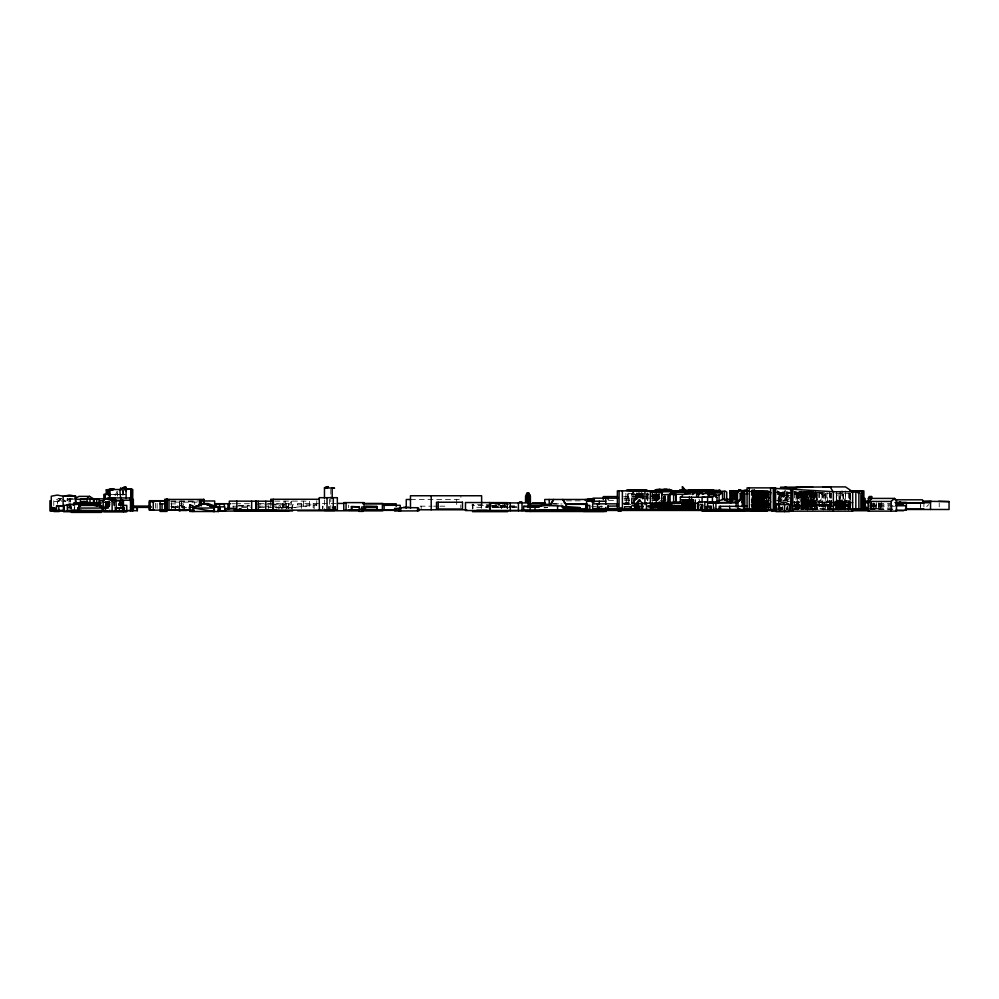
<?xml version="1.0" encoding="UTF-8"?>
<svg xmlns="http://www.w3.org/2000/svg" width="999" height="999" viewBox="0 0 999 999"><rect width="100%" height="100%" fill="white"/><g stroke="black" fill="none" stroke-linecap="round" stroke-linejoin="round"><path stroke-width="0.75" stroke-dasharray="5 3.75" d="M122.627 490.184L122.353 496.116M117.507 496.128L117.72 491.483M675.923 505.944L675.923 508.778L676.036 505.369M760.139 507.667L760.152 504.982L761.076 507.667M850.261 493.156L850.012 509.752L839.909 491.396L839.909 509.752L836.313 491.408L836.313 509.752L836.35 492.857M762.274 508.828L762.274 492.12L751.086 492.032M764.185 508.728L764.535 493.781L768.056 491.158M758.491 510.352L758.453 494.03L759.839 492.445L765.933 492.782L768.631 495.005L768.194 508.666L768.631 492.245L768.631 508.666M766.046 491.883L766.046 508.666L766.046 491.883L768.731 491.87M692.007 499.425L691.683 508.716L691.683 499.425M755.868 508.204L755.818 505.457L765.147 505.457L765.147 508.179M636.813 499.55L637.012 493.731L637.075 498.089M695.292 499.937L694.979 508.903L694.979 499.937M756.98 492.032L756.98 508.666L756.98 492.032L754.108 491.595M793.681 509.228L802.272 509.228L802.359 492.732L803.508 492.07L802.359 497.015L803.571 509.015L803.571 492.02L804.42 509.015L805.057 491.945L805.931 494.855L805.057 509.015L805.057 491.945M759.265 492.669L757.13 508.803L757.816 491.745M839.909 509.752L839.947 492.832M637.637 498.464L637.137 492.395M691.121 499.463L691.196 508.628L691.433 504.72L690.421 508.628M759.078 494.03L761.026 493.731L763.086 491.683L768.094 491.933L761.438 491.683L759.078 494.03L759.889 494.493L759.078 508.803L759.078 491.471L757.13 491.296L757.13 508.803M760.214 493.943L761.026 494.493L760.214 508.803L760.177 492.12M807.229 511.151L807.229 492.445L807.841 491.658L809.015 492.445L807.891 509.715L807.904 491.72M755.556 508.728L755.481 490.584L762.949 490.584L763.061 510.277L762.712 494.43M667.17 508.241L654.345 504.807L668.593 504.757L670.504 508.628L670.704 505.656M675.599 505.644L675.386 508.628L673.913 505.357M751.211 490.159L754.844 490.159L754.844 510.489M755.481 490.584L755.281 493.431L762.712 493.431L762.949 490.584M764.422 510.364L764.535 492.12L752.322 493.581L752.871 510.227L752.871 493.481L751.211 492.957M642.494 499.113L643.044 493.007L643.044 499.113M683.603 499.75L682.804 508.703L682.816 499.45M66.983 500.811L67.208 498.426M870.866 509.752L871.628 501.436M690.833 508.628L691.196 504.782L692.482 504.782L694.58 508.628L695.454 506.518M774.749 492.107L778.795 492.107L778.533 501.798M687.774 499.85L685.714 508.716L686.75 499.612M692.682 509.89L693.406 504.145M754.844 491.833L754.545 494.268L751.748 494.23L751.748 507.542M769.118 493.406L755.344 493.331L755.581 491.033M665.109 495.179L665.109 508.266L665.684 503.908M688.898 504.72L689.41 508.628L691.121 496.503M646.778 499.512L647.714 493.768M74.838 506.855L74.213 510.377L74.213 506.855M635.839 499.263L635.864 493.618L636.001 499.488M659.627 503.971L658.865 508.266L659.802 504.02M689.41 508.628L690.172 504.358L692.482 504.782L690.172 508.628L690.858 504.932L690.172 504.358M682.941 508.753L683.766 504.42M656.468 504.495L676.648 508.528L677.172 505.719M752.597 493.356L753.109 490.771L769.967 491.196M810.152 508.991L810.152 494.542L807.791 494.542L806.68 493.356L804.22 494.542L804.769 491.733L807.254 493.856L802.709 493.494L805.256 508.991L805.256 493.431L803.421 491.87L802.709 493.494M684.989 508.379L686.75 499.775M634.178 503.434L636.338 493.081M756.63 494.168L757.192 491.67L757.592 508.666L756.98 492.894L761.762 492.02L766.046 492.857M805.082 491.67L807.254 494.542L804.22 508.991L804.22 491.858L802.709 492.182L804.22 494.542M683.978 508.678L685.926 499.525M837.137 505.831L836.475 508.941L836.488 505.569C843.955 504.92 835.127 506.181 837.137 505.831L838.998 508.941L836.488 505.569L834.015 505.931M677.035 508.766L677.672 505.881M672.652 508.778L673.301 505.944M660.851 504.308L659.877 508.429L659.877 503.858M688.636 506.193L687.999 508.816L688.124 504.994L681.817 505.257L685.439 507.842M756.53 494.393L757.592 492.02L759.115 492.032L758.853 493.344L756.98 492.894M769.342 497.552L766.658 508.591L766.658 492.744M806.867 509.015L802.359 497.015L803.571 492.02L802.359 495.641L802.884 493.693L798.413 494.23L798.376 509.015M665.109 508.266L666.133 504.033M810.726 508.928L814.697 492.707L810.726 492.594L809.09 491.52L806.867 492.744L802.359 492.732M811.3 508.928L815.271 492.707L810.726 491.595L810.576 509.54M635.664 494.755L645.154 493.681M672.09 505.669L671.353 508.516L671.353 505.419M687.2 501.685L685.401 508.716L685.401 499.45M635.664 499.263L635.864 493.618M808.054 508.928L812.187 492.944L808.778 491.708M763.76 494.006L764.372 491.833L766.021 491.308L766.47 493.818L751.385 493.843M801.348 493.469L797.027 509.015L797.027 492.557L801.348 491.096L801.323 509.89M845.554 490.921L845.629 510.052L838.448 504.87L838.448 510.052L838.448 503.221L845.579 503.933L844.155 504.37L845.629 504.87L844.155 510.052L844.155 504.383L839.859 502.272L834.977 503.334L838.673 503.459L838.673 510.052L838.673 503.571L836.063 503.146L836.063 510.052M778.283 491.271L780.706 493.494L780.706 501.436M683.029 508.753L684.165 504.882M802.359 495.941L803.508 492.07M686.251 508.716L688.96 499.825M669.78 508.266L670.654 505.419M702.197 507.992L703.071 505.169M692.682 508.753L694.043 504.408L694.58 508.628L693.356 504.72L694.58 504.37L694.58 508.628M812.449 493.494L812.886 492.12M666.62 507.942L667.994 503.808M851.086 501.073L834.49 501.123L844.043 502.722L841.732 509.49L841.682 501.123M756.28 508.891L761.313 494.692L760.639 492.107L759.128 492.195L758.653 494.493L751.623 494.517M797.627 509.015L801.96 497.015L800.374 491.57L797.377 497.015L797.352 509.89M829.632 509.752L831.692 504.108M631.78 503.621L631.78 494.33L632.941 491.221M690.883 508.379L692.444 504.27M763.623 508.941L763.561 490.734L751.885 490.759L759.977 491.246L751.423 491.483M831.418 500.162L827.397 509.752L827.309 492.919M762.274 492.12L751.298 492.557M801.91 497.015L803.733 492.732M115.097 495.704L116.883 491.545M665.846 504.045L664.035 508.266L664.035 505.194M666.907 503.946L664.223 509.89L664.248 496.528M671.678 505.906L669.867 509.89L669.78 503.908M764.135 492.382L769.455 492.495L764.135 492.382L762.1 494.418L762.562 495.566L761.738 494.18L759.515 494.218L759.577 508.828L759.977 490.734L759.914 511.063M637.762 493.094L637.812 498.464L638.174 494.905L649.113 494.755M835.626 508.778L837.574 504.92L845.629 504.87M755.344 508.591L763.199 493.369M840.196 502.959L836.6 509.752L836.6 493.194M798.376 497.015L800.861 492.544M118.694 504.52L120.192 501.848M798.064 497.015L801.41 491.171M118.806 504.083L120.23 501.698M763.211 509.54L763.561 490.734M751.735 490.984L751.897 490.846M285.364 510.152L291.533 501.123L291.533 508.653M116.758 494.68L117.233 493.806L117.894 494.642L116.995 494.68L117.894 494.318L114.111 494.418M797.589 505.419L798.001 504.845L798.651 505.594L793.618 505.594M789.872 498.189L788.785 496.853L787.287 496.765L786.213 498.189L786.213 501.273M812.886 509.727L825.386 493.843M760.888 492.445L759.115 494.455L758.853 508.666L758.453 506.118M181.693 507.392L187.188 507.792L182.055 507.792M793.618 509.89L797.14 506.106L800.873 505.856L800.873 509.89M665.409 507.604L668.219 506.73L669.055 507.604L665.409 508.204L669.055 508.204M667.394 507.604L668.219 506.73M926.747 506.593L928.645 504.657M829.932 509.752L831.83 507.817M762.262 495.429L762.299 508.953M765.359 492.382L762 495.429M753.77 508.891L753.77 494.892L758.653 494.692L754.52 494.505L753.77 494.892L758.653 508.891L758.653 492.357L756.718 491.983L753.77 494.892L750.911 494.905M806.93 500.424L805.968 501.373L812.699 501.373L813.661 500.437L807.966 500.187L806.93 500.424L813.661 500.437M756.655 510.352L756.63 492.957L757.592 492.107M766.008 491.595L762.299 495.079L767.457 491.595L766.008 491.595L768.668 492.07L762.2 491.858L766.295 491.371L771.665 492.332M666.745 504.87L668.681 508.628L671.977 505.806M752.597 509.502L752.597 491.795L767.594 491.808L768.593 490.959L753.046 490.884M661.638 508.204L663.811 506.356M752.597 491.795L754.982 491.196L755.531 493.656L752.447 493.693M806.056 509.59L806.056 492.445L823.201 491.795M751.86 494.168L754.72 491.983L756.718 491.983M835.526 508.841L850.224 497.877M806.056 492.445L807.117 491.683L807.791 492.445L807.791 509.59M666.458 507.842L670.104 505.257L662.812 505.257L670.104 505.257M675.961 507.854L678.383 506.131M835.676 508.641L844.043 502.722M686.713 508.628L692.357 504.72L686.713 504.27M650.049 508.204L654.919 504.87M658.903 504.82L650.923 505.307L650.923 507.767M104.783 509.365L110.602 505.457M57.467 504.17L57.467 501.386L61.651 498.576L57.293 501.386L57.293 504.17M57.467 501.386L61.651 498.576M648.301 506.543L651.648 506.218L648.813 506.218M786.213 500.886L784.989 498.189L787.287 496.765M652.834 500.487L658.841 500.487M61.114 498.563L58.679 498.526L53.771 501.386L65.847 501.386L62.7 499.263M684.24 499.862L684.24 509.04L684.24 499.862L682.916 500.487M766.47 504.895L765.746 505.319L766.47 508.978L766.57 492.857L767.794 492.857L767.794 508.666M788.561 495.516L781.905 494.792L780.706 495.479L779.545 494.093L776.997 494.13M116.995 494.68L117.894 494.68L116.084 494.405L117.894 494.68M752.147 494.268L755.818 492.357L754.72 491.983M175.637 509.29L175.637 506.93L179.246 505.094L181.618 505.094L184.728 506.63L184.728 509.29M181.618 505.094L178.009 506.93L175.637 506.93M842.482 505.182L843.331 504.77M876.56 504.77L875.711 505.182L875.711 508.966M655.769 507.992L663.998 504.195M791.957 506.106L824.175 505.631L794.68 505.631M670.129 505.981L663.211 509.04L663.199 496.928M685.401 508.379L687.824 507.355L680.556 506.256L687.824 507.355M117.42 494.592L118.044 494.68M665.284 508.141L670.916 505.844M816.645 508.928L816.645 492.969L818.181 492.345L822.502 493.069L818.705 492.345L822.502 494.055L814.285 494.055L814.285 508.928M814.285 494.055L816.982 492.969L816.982 508.928M276.885 507.554L276.011 507.892L295.966 507.554L275.349 507.592M682.379 508.329L692.02 504.67M797.027 492.557L801.96 491.096L801.947 509.652M753.621 507.117L769.717 502.759M673.189 506.118L673.426 508.628L687.961 504.72L682.142 504.545M768.943 494.393L766.433 491.933M669.143 509.89L669.143 504.745L669.867 504.57M666.445 504.87L670.903 504.857M670.804 504.408L667.419 504.857M827.459 510.052L827.459 502.497L831.505 501.66M829.232 510.052L828.945 502.447L832.479 502.172M105.357 507.28L107.78 507.13L105.132 506.468M103.759 508.054L107.78 507.954L105.132 507.292M69.256 507.192L71.678 507.005M765.147 505.457L755.956 505.531M767.794 492.857L763.423 492.02L756.63 492.957M752.322 493.581L764.535 492.12L762.712 491.795M765.671 504.645L769.53 504.657L758.491 504.982L763.124 504.782M664.622 506.331L657.604 506.93L664.622 506.331L664.622 508.528M104.808 507.48L107.48 507.192M104.808 508.304L107.48 508.016M836.475 505.931L838.998 505.569L839.21 508.941L839.21 505.107M759.652 491.433L763.224 491.283M71.541 507.005L68.257 507.23M840.122 508.978L834.977 503.571L838.673 503.084L834.977 503.334M766.608 492.944L767.482 492.832M842.831 508.941L850.449 508.054M287.625 508.179L316.758 504.845L268.219 504.845L268.219 508.803M656.031 505.007L654.919 505.119L654.919 507.729M104.458 507.08L105.382 506.993M105.382 506.918L109.49 506.53L105.157 506.53L105.157 509.453M751.698 491.67L753.408 493.256L751.598 493.244M834.977 503.571L837.574 503.334L837.574 510.052L839.959 505.407L834.977 503.571L851.123 503.646M793.618 506.106L806.543 505.969M827.459 502.497L829.282 502.372M544.605 507.642L547.502 507.467M544.467 507.642L547.464 507.467M175.237 509.378L175.237 507.492L178.109 507.367L178.109 509.378M838.598 504.845L850.761 504.77M843.468 504.695L840.721 504.845L840.721 508.716M114.111 494.455L116.995 494.318M274.937 507.392L287.6 507.417M281.194 507.592L287.6 507.255M780.107 501.123L780.107 493.494L778.221 492.095L779.819 493.494L779.832 501.123M543.931 507.829L546.59 507.704M838.998 504.745L831.805 504.882M762.462 494.967L762.1 508.828L761.45 492.12M68.968 502.185L68.968 499.138L75.762 499.088M122.065 494.58L124.738 494.517M794.23 494.343L798.413 494.23M803.371 509.015L803.371 494.468L805.906 494.855M492.482 506.193L508.154 506.043M509.577 506.031L516.708 505.956M492.482 507.017L511.001 506.83M513.848 506.805L516.708 506.78M813.723 492.295L808.853 491.745L805.918 494.243L808.765 494.405L811.725 491.745L813.723 492.295L813.823 509.989M810.726 492.594L825.274 492.657L825.274 508.928M115.272 494.418L120.817 494.68M491.67 506.156L502.46 506.093M491.67 506.968L502.46 506.918M778.408 493.956L781.393 493.943L781.393 501.348M774.949 492.507L778.795 492.107M752.172 494.03L758.753 494.018L763.76 508.891L763.76 492.357L756.28 492.357L756.418 510.227M751.548 494.692L757.479 494.68M752.272 494.68L754.27 494.68M756.28 494.667L761.313 494.655L749.387 494.393M623.638 503.159L637.499 503.146M748.85 491.358L766.295 491.371M751.186 491.595L755.681 491.52L755.818 509.54M749.687 491.67L764.897 491.833L764.897 507.492M793.643 491.858L796.478 491.858M763.423 492.02L761.45 492.032L761.313 508.891M791.907 492.22L783.516 492.22L783.328 501.436M793.893 492.22L799.949 492.22L799.949 509.003M812.187 492.357L814.46 492.357M777.472 492.482L789.048 492.482M774.949 492.669L781.056 492.669L781.393 493.943M758.953 492.744L771.353 492.744M777.871 492.594L791.87 492.869M816.171 508.991L816.171 493.868L812.574 493.868L812.162 492.719L809.39 492.432M817.294 508.928L817.294 492.832L811.3 491.583L811.35 511.151M755.344 492.982L763.336 492.982L763.336 508.591M811.538 492.944L812.187 492.944L808.054 492.357M827.397 493.306L831.543 493.306M835.763 493.306L850.474 493.306M643.294 493.419L636.163 493.419L636.163 499.2M779.02 493.494L780.706 493.494M791.046 493.469L783.478 493.469L785.152 490.272L786.812 493.469L786.812 501.236M794.168 493.469L815.659 493.494M632.005 503.883L632.005 493.631L628.97 493.631L628.97 503.883M752.384 493.918L771.703 493.918M777.259 493.906L786.363 493.906L786.363 501.298M757.205 494.143L758.628 494.143M110.464 494.418L117.894 494.405L115.522 494.705M759.889 494.493L758.453 494.03M760.214 494.493L761.026 494.493M768.943 494.493L768.943 508.803L768.531 491.82L768.506 509.228M802.709 494.542L807.254 494.542M120.042 494.605L123.976 494.605M659.178 494.705L652.384 494.705L656.093 500.936M751.997 494.83L754.932 494.83M778.845 492.869L779.67 495.329L791.645 495.329M651.798 495.641L659.253 495.641M623.726 496.59L653.358 496.59L653.358 501.023M797.627 497.015L801.96 497.015M802.359 497.015L806.867 497.015L804.382 491.183M623.95 498.164L645.591 498.164M646.553 498.164L660.601 498.164M662.462 498.164L665.734 498.164M784.989 498.189L789.31 498.189M72.952 498.851L68.332 498.851L68.332 501.885M68.968 499.138L74.151 499.138M624.25 499.113L636.875 499.113M410.477 499.5L460.901 499.5L460.901 495.754M784.04 499.438L790.221 499.438M681.393 499.662L691.957 499.662M751.111 499.7L767.244 499.7L767.244 508.229M651.798 499.862L659.253 499.862M663.211 499.862L666.171 499.862M608.516 500.349L615.621 500.349M624.6 500.349L635.564 500.349M660.351 500.487L664.859 500.487M751.635 500.561L768.743 500.561M751.26 500.649L769.954 500.649M774.849 500.649L787.087 500.649M170.767 500.986L198.052 500.986M566.421 500.836L583.566 500.836M831.805 500.911L806.93 500.911L813.661 509.49M835.851 500.911L851.086 500.961M274.812 501.111L309.64 501.123L309.64 510.152M752.422 501.186L769.43 501.186M752.072 501.273L769.505 501.273M787.499 501.273L792.095 501.273M170.841 501.798L196.99 501.798M752.522 501.91L771.54 501.91M790.459 501.91L843.331 501.91M101.136 502.322L110.414 502.322M197.078 502.135L171.403 502.135L171.403 508.803M794.33 502.272L802.796 502.272M839.859 502.272L845.579 503.933M113.511 502.322L114.673 502.559L114.673 505.457M834.227 502.472L814.959 502.472L814.959 508.853M835.664 502.472L850.936 502.41M104.258 502.559L115.01 502.684M793.681 502.547L851.048 502.547M841.732 502.722L853.308 502.722M829.932 502.959L849.138 502.959L849.138 509.752L848.338 502.959M623.651 503.271L631.356 503.271M336.176 503.434L297.64 503.434L297.64 507.842M624.712 503.346L630.918 503.346M752.921 503.334L766.445 503.334L752.384 503.983M232.068 503.721L234.965 503.721M235.677 503.721L249.85 503.721M259.003 503.721L292.42 503.696L292.42 508.016M553.034 503.558L554.969 503.558M869.992 503.608L891.483 503.596M170.767 503.896L183.379 503.896L183.379 508.566M553.758 503.871L562.35 503.871M255.931 504.133L283.429 504.133L283.429 510.089M552.022 503.983L562.1 503.983M623.726 503.983L631.343 503.983M765.209 504.083L769.53 504.083M623.763 504.295L630.219 504.295M628.171 504.483L631.068 504.483M751.485 504.42L762.2 504.495M844.155 504.383L851.46 504.383M508.766 504.695L472.065 504.695L472.065 505.519L488.673 505.519M669.143 504.745L671.553 504.745L651.223 504.795M682.23 504.757L695.741 504.87L681.093 504.845M831.705 504.62L814.672 504.994L833.94 504.994M833.528 504.782L839.972 504.782M870.341 504.77L891.545 504.682M697.152 504.845L703.271 504.845M750.636 504.895L769.105 504.845M794.23 504.845L798.001 504.845M829.669 504.82L813.823 504.82L815.559 505.569L831.33 505.132L830.606 504.82L830.606 509.989M651.748 505.007L670.978 505.044M681.743 505.044L692.494 505.044M769.717 505.194L765.746 505.182L769.118 505.956M834.315 505.019L851.123 505.107M869.679 505.182L880.406 505.107L880.406 508.941L869.767 508.216M118.144 505.394L123.451 505.394M681.817 505.257L689.06 505.257L688.124 504.994M751.348 505.319L769.754 505.219M793.681 505.207L802.272 505.207M238.574 505.506L249.163 505.506M491.483 505.519L508.766 505.519M839.647 508.941L838.373 505.681L836.912 508.941L836.912 505.681L849.35 505.407M769.842 505.631L751.648 506.143L768.731 506.143M870.229 505.769L894.267 505.769M238.112 505.993L250.225 505.993M648.214 505.981L651.323 505.981L651.323 509.652M793.793 505.956L796.278 505.956L796.278 509.89M828.895 505.981L834.315 505.981M844.555 508.941L844.555 505.919L836.912 505.681M232.755 506.206L247.889 506.206L247.889 510.664M259.915 506.206L263.399 506.206M264.46 506.206L277.01 506.206M301.586 506.193L310.127 506.193M420.079 506.181L432.08 506.181M433.641 506.181L438.311 506.181M439.872 506.181L446.091 506.181M492.682 506.168L496.765 506.168M687.999 506.193L690.384 506.193M170.804 506.318L179.308 506.318L179.308 508.866M591.695 506.343L596.353 506.343M597.677 506.343L604.12 506.343M649.15 506.343L650.237 506.343M793.556 506.306L843.206 506.306M870.554 506.243L888.561 506.243M890.059 506.243L894.567 506.243M184.728 506.63L182.355 506.63L179.246 505.094M667.619 506.58L683.691 506.58M842.794 506.456L850.611 506.456M869.767 506.468L880.481 506.468M660.002 506.768L661.4 506.768L654.457 507.355L655.868 507.355M282.792 506.905L292.595 506.905M492.682 506.993L496.765 506.993M667.807 506.88L665.609 506.88L665.609 509.49M104.845 507.155L106.169 507.155M665.421 507.255L666.595 506.955L668.131 508.054L666.096 506.955M241.621 507.355L250.387 507.417M259.503 507.417L288.948 507.417M476.785 507.292L487.212 507.292M497.327 507.28L510.739 507.28M512.162 507.28L519.78 507.28M175.237 507.492L175.836 509.378M182.055 507.642L184.34 507.642M68.119 507.879L70.454 507.879M670.766 507.767L675.824 507.767M764.247 507.754L765.384 507.754M810.576 508.091L812.212 508.091M869.954 508.016L894.242 508.016M649.238 508.129L664.248 508.129M842.632 508.491L853.87 508.491M833.528 508.591L843.468 508.716M849.575 508.653L850.399 508.653M778.009 508.803L787.649 508.778M793.556 508.778L851.123 508.941M867.494 508.941L880.481 508.941M778.071 509.028L791.046 509.015M793.681 508.953L851.46 509.14M869.679 508.966L896.752 509.04M777.309 509.203L788.236 509.228M831.805 509.328L838.998 509.328L838.91 490.921M853.308 509.49L805.968 509.49L805.906 492.407L804.42 491.533M870.354 509.49L894.829 509.49M751.797 491.883L760.239 491.883L760.239 509.502M802.709 492.182L807.429 491.67L810.152 494.542M805.906 492.407L811.051 492.732L808.853 509.015L806.48 493.768L808.853 492.732L808.765 509.015M122.065 494.343L124.738 494.355M673.076 504.87L653.109 504.757L654.345 508.628M751.785 493.968L758.728 493.993L759.527 491.358L760.239 491.883M116.758 494.468L118.057 494.468M488.586 506.993L486.113 506.943L486.113 506.118L490.684 506.143M492.195 506.143L516.545 506.243M486.113 506.943L490.684 506.968M492.195 506.968L516.545 507.067M652.185 494.642L659.877 494.68M647.577 506.955L648.9 506.968M122.003 494.667L125.936 494.68M633.016 491.308L634.914 494.83L638.486 494.867L637.812 493.606M764.535 493.781L766.807 491.158L770.017 491.346M794.143 491.883L795.154 491.945L796.003 494.78L803.371 494.468M486.113 506.118L488.586 506.168M631.78 494.33L635.664 494.405M642.682 493.394L640.347 493.344L640.384 498.114M828.945 510.052L829.058 501.673L830.007 501.723M839.959 510.052L839.959 502.647L834.977 502.347L841.158 503.571M690.047 510.439L690.047 506.431L696.053 506.868M843.918 506.468L849.999 506.88M690.047 506.431L695.866 506.83M768.506 491.233L765.609 491.008L763.061 494.43L761.875 494.43L764.422 491.008L769.642 491.433M69.318 507.504L71.766 508.491M647.402 505.681L650.374 505.981M674 508.304L651.71 504.657M778.533 506.943L782.941 507.792M834.989 501.66L839.959 502.647M755.956 509.54L755.956 492.532L753.408 491.296L755.818 492.532M768.631 495.005L764.897 492.782M771.827 509.428L765.584 504.87L762.599 504.458L764.422 504.87M829.058 501.673L831.43 502.235L831.43 510.052M751.285 502.759L769.093 507.517M650.374 505.719L651.323 505.981M817.294 492.832L812.836 491.583L812.699 509.49M647.464 506.618L653.184 508.229M762.2 492.032L763.224 492.332M171.466 507.217L174.313 508.054M105.282 503.871L109.266 505.057M839.322 501.073L851.086 505.032M843.918 505.681L844.555 505.919M283.429 504.133L282.442 503.708L283.079 508.591M808.054 491.083L810.888 492.357M822.502 494.055L818.768 492.357L814.46 494.055L814.46 508.928M175.774 508.229L172.24 506.318L172.24 508.866M118.244 503.958L120.891 505.457M769.754 507.629L765.921 505.244L765.921 507.904M757.13 491.296L759.889 493.081L759.078 491.471M62.625 499.275L65.747 501.386M653.334 505.119L660.601 510.439M104.845 505.144L109.79 508.903M58.679 498.526L62.05 501.386M777.185 491.096L779.832 493.494M777.497 490.859L780.394 493.494L780.394 501.123M676.073 505.719L678.221 507.879M668.593 504.757L671.028 508.578L671.041 505.344M666.233 506.73L667.07 507.604M780.943 507.08L782.979 509.253M752.122 504.895L754.894 508.666M664.148 497.477L665.671 499.95M656.83 502.185L660.539 508.429L660.539 503.858M778.483 492.082L779.282 493.494L779.282 501.123M658.903 504.72L661.813 509.89M669.555 504.682L671.553 508.291M666.433 506.88L667.807 509.49L667.931 504.907M499.463 504.32L502.722 510.564M691.433 504.72L693.356 508.628M691.633 501.86L694.73 508.379L694.73 499.775M702.871 508.741L700.736 504.145L700.736 508.454M698.925 499.038L700.848 503.221M701.485 504.62L702.772 507.405M639.11 492.757L642.257 499.625M676.96 505.594L678.146 508.266M815.659 508.991L809.39 493.494L815.659 492.432L816.171 493.868M632.005 493.631L631.843 503.758M107.13 501.573L109.99 510.052M674.5 505.931L675.386 508.628L675.324 505.519M676.985 505.919L677.809 508.578L677.809 505.581M681.505 506.243L682.267 508.778M713.211 505.794L714.085 508.728L714.023 504.083M664.472 495.716L666.495 502.697M666.895 504.083L668.094 508.266M646.89 496.078L648.039 500.187M662.612 505.069L663.411 508.079M663.573 496.953L666.52 508.179M640.684 497.752L639.56 493.419L639.56 497.752M659.078 508.129L655.294 492.594L655.294 500.362M656.705 494.03L660.089 508.129M637.312 493.394L637.799 495.654M682.617 505.107L683.216 507.917M692.482 508.628L691.708 504.782L691.258 508.628M642.27 493.731L643.131 498.089M639.697 497.589L638.836 493.007L638.836 497.739L638.96 493.356L640.896 493.306L640.896 497.789M105.507 507.155L105.956 509.527M658.616 494.955L659.39 499.238M660.414 504.957L660.926 507.817M754.982 491.196L755.344 493.331M651.56 505.132L652.072 508.129M689.285 496.166L689.984 500.349M690.209 501.748L691.358 508.716L691.358 496.316L691.545 500.586M702.547 504.408L702.971 507.142M759.515 494.218L752.746 494.318M123.214 491.008L123.626 494.018M674.313 505.082L674.662 507.917M107.755 501.96L108.741 509.677M664.66 496.316L665.496 503.546M665.659 504.982L665.996 507.879M662.712 504.458L663.049 507.504M659.577 504.932L659.877 507.667M109.665 502.072L109.965 505.119M802.709 508.991L801.198 493.494L802.709 491.87L802.796 509.89M67.42 498.426L67.632 500.811M691.383 504.782L691.708 508.628M672.464 505.157L672.714 508.054M759.977 491.508L759.927 490.846L759.977 508.791M692.981 499.512L693.706 508.716M114.648 502.185L114.848 505.282M762.2 492.332L763.224 508.803M758.628 508.666L757.717 494.143L757.717 508.666L757.592 492.02M764.223 494.068L764.772 507.504M679.308 505.844L679.407 508.516M636.326 499.6L636.226 493.818L636.188 499.6M601.136 505.794L601.186 508.803M850.024 493.219L850.286 509.752L850.236 492.832M679.32 505.819L679.37 508.816M753.408 491.52L753.621 509.54L753.621 491.333M766.57 492.857L766.608 508.666M676.685 508.516L676.673 505.407L676.71 508.753M849.974 493.219L849.999 509.752L850.012 491.383M647.477 500.686L647.477 492.944L647.477 500.949M939.222 502.934L939.222 506.868M923.9 504.083L923.913 506.868M920.678 504.245L920.678 506.868M920.628 504.97L920.628 509.053M881.43 502.285L881.53 509.49M879.957 502.672L879.957 508.941M878.446 502.722L878.446 509.49M876.56 502.672L876.56 508.966M873.813 502.822L873.813 509.752M871.665 501.073L871.652 509.752M871.14 503.821L871.14 508.953M870.991 502.547L870.991 508.953M870.741 501.436L870.766 509.752M849.575 492.882L849.575 509.752M848.526 508.491L848.526 510.789M848.338 493.069L848.338 509.752M847.264 504.682L847.264 509.215M845.391 493.956L845.391 509.14M844.317 502.547L844.317 508.953M844.043 500.911L844.043 509.49M843.531 501.073L843.531 509.49M843.331 493.956L843.331 509.577M843.106 493.956L843.106 509.14M842.881 502.41L842.881 509.015M842.794 502.472L842.632 510.789M842.582 490.921L842.582 509.14M841.508 502.472L841.508 508.853M841.183 501.123L841.17 509.49M841.158 490.921L841.158 510.052M840.196 493.194L840.196 509.752M839.659 505.019L839.659 509.59M839.322 500.961L839.322 509.49M837.349 503.309L837.349 510.052M837.187 504.782L837.187 508.591M835.664 503.646L835.664 508.941M831.33 493.219L831.33 509.989M830.818 493.219L830.818 509.989M830.169 492.919L830.181 509.752M829.932 493.119L829.732 509.989M829.632 491.408L829.57 510.052M827.796 505.019L827.796 509.59M826.872 492.782L826.872 509.752M825.786 493.219L825.786 509.652M824.412 501.91L824.412 509.577M824.187 493.219L824.187 509.652M823.213 493.219L823.213 511.151M823.051 506.143L823.051 509.64M822.502 492.357L822.589 509.49M821.94 493.069L821.94 508.928M819.168 492.707L819.168 508.928M818.993 492.594L818.993 508.928M815.746 491.396L815.746 509.727M815.559 491.72L815.559 509.989M815.271 492.707L815.221 509.478M814.697 492.707L814.672 509.478M813.623 491.72L813.623 509.652M813.373 491.72L813.373 509.652M812.886 491.396L812.899 511.151M812.449 491.233L812.449 509.727M812.162 492.719L812.212 509.54M811.712 508.091L811.712 509.54M811.588 491.72L811.588 509.652M811.051 492.307L811.101 509.54M810.838 491.72L810.838 509.652M810.564 491.72L810.564 509.652M809.365 491.72L809.365 509.652M809.015 492.445L809.015 509.59M807.404 492.569L807.254 508.991M806.867 492.744L806.93 509.49M806.717 491.72L806.717 509.652M806.48 492.732L806.543 509.89M806.38 493.856L806.38 508.991M805.694 491.72L805.694 509.652M805.419 506.081L805.419 509.577M804.42 491.908L804.42 509.015M802.896 491.72L802.896 509.652M801.76 491.72L801.76 509.652M801.198 491.87L801.198 508.991M799.537 505.207L799.537 509.228M798.576 493.756L798.651 509.902M798.001 493.469L798.064 509.015M797.627 492.557L797.589 509.902M797.14 506.106L797.14 509.89M796.54 492.22L796.54 509.003M796.003 494.78L796.003 509.015M794.829 504.845L794.829 509.028M794.592 492.932L794.592 509.54M794.33 501.273L794.33 509.89M787.924 492.22L787.924 501.373M787.674 491.72L787.786 501.373M787.674 506.655L787.674 509.652M787.549 505.944L787.549 509.203L787.437 507.03M787.087 506.543L787.087 509.49M786.987 507.03L786.987 509.203M786.475 491.72L786.475 500.686M784.989 492.22L784.989 501.273M784.552 491.72L784.552 500.686M784.04 491.72L784.04 500.686M783.915 491.72L783.915 500.686M782.592 506.955L782.592 509.053M782.379 491.72L782.379 500.686M782.379 506.668L782.379 509.652M781.905 494.792L781.905 501.436M781.393 507.267L781.393 510.227M781.056 492.669L781.056 501.448M780.706 507.23L780.706 510.289M780.394 507.23L780.394 510.289M780.107 507.23L780.107 510.289M779.819 507.23L779.819 510.289M779.67 495.329L779.67 501.436M779.72 504.632L779.72 509.403L778.895 509.403L778.895 506.318M779.545 493.494L779.545 501.436M779.47 504.732L779.47 508.891M779.045 491.72L779.045 505.169M779.02 505.769L779.045 511.151M778.396 502.659L778.333 491.645L778.009 501.323M778.396 504.195L778.383 509.053M778.009 507.105L778.009 509.378M769.005 493.906L769.005 508.703M767.594 491.808L767.607 508.666M767.045 492.744L766.932 508.591M766.433 492.744L766.37 509.24M765.671 504.083L765.671 509.89M765.584 504.87L765.584 510.364M765.384 493.781L765.209 508.441M764.223 491.833L764.223 510.489M764.148 492.145L764.148 508.728M762.712 493.431L762.712 510.277M762.599 492.357L762.587 510.227M762.187 491.433L762.112 509.228M762.037 492.12L761.875 508.841M761.738 494.18L761.738 508.828M761.55 491.833L761.488 510.489M761.051 492.12L761.051 508.803M761.026 493.731L761.026 508.803M760.751 504.42L760.751 511.063M760.489 492.12L760.489 508.803M759.265 491.745L759.265 508.803M758.753 492.357L758.753 508.891M758.328 506.118L758.328 508.666M758.066 494.143L758.116 508.666M756.78 491.745L756.792 508.803M756.068 505.606L756.068 508.229M755.581 490.884L755.581 510.277M755.306 490.884L755.281 510.277M754.844 490.159L754.844 508.941M754.507 491.833L754.545 510.489M754.282 489.423L754.307 509.54M753.408 490.884L753.358 509.54M753.184 491.52L753.146 507.704M752.971 489.423L753.046 510.277M752.322 492.957L752.322 510.227M752.16 504.857L752.16 507.604M751.972 490.784L752.072 510.277M713.473 504.37L713.473 508.903M713.124 504.07L713.124 508.716M702.434 503.983L702.547 508.766M702.235 504.07L702.285 508.903M702.06 504.058L702.11 508.928M701.76 504.395L701.76 508.728M701.286 504.083L701.198 508.728M700.674 506.356L700.674 508.628M695.404 499.9L695.441 508.903M695.254 504.757L695.254 508.628M693.743 499.475L693.743 508.928M693.543 499.999L693.406 509.89M693.194 499.662L693.269 508.753M693.006 499.85L693.006 508.716M692.607 498.826L692.607 503.096M692.682 504.145L692.607 508.778M692.557 499.113L692.557 508.903M692.344 499.425L692.232 508.753M692.12 499.612L692.12 508.716M691.808 499.612L691.808 508.716M691.008 506.555L691.008 510.439M690.883 499.463L690.771 508.716L690.496 499.775M690.421 504.72L690.384 508.816M690.172 499.6L690.172 510.202M689.834 499.612L689.834 508.716M689.522 499.612L689.522 508.728M689.41 496.503L689.36 508.816M689.06 496.316L689.06 510.439M688.885 499.775L688.835 508.816M688.636 501.81L688.636 508.816M688.573 499.213L688.486 508.816M687.936 499.775L687.824 510.439M687.512 499.612L687.387 508.816M687.324 499.475L687.212 508.678M686.613 499.937L686.613 508.903M686.113 499.937L686.113 508.903M685.963 504.42L685.963 508.753M685.714 499.25L685.789 508.728M685.227 499.313L685.214 508.903M684.989 499.475L685.002 508.753M684.852 499.95L684.852 508.903M683.953 499.875L683.953 509.04M683.653 499.525L683.691 509.94M683.516 499.238L683.516 503.558M683.516 505.007L683.516 507.879M683.216 499.537L683.216 508.266M683.191 504.757L683.191 507.617M682.729 499.35L682.667 508.691M682.504 504.433L682.417 508.903M682.342 499.562L682.342 508.266M682.155 499.313L682.155 508.641M681.817 499.562L681.817 510.439M681.693 505.881L681.693 508.766M681.393 505.644L681.53 510.439M681.231 505.132L681.206 508.266M680.544 505.881L680.544 508.766M680.344 505.407L680.344 508.641M679.957 505.369L679.932 508.703M679.844 505.369L679.782 508.741M679.595 505.269L679.62 508.703M679.045 505.844L679.045 508.816M678.758 505.819L678.758 508.816M678.458 505.369L678.458 508.816M678.246 505.182L678.221 508.816M678.146 505.307L678.021 508.816M677.734 505.819L677.734 508.816M677.522 505.182L677.522 508.441M677.21 505.831L677.21 508.816M677.135 505.407L677.035 508.816M676.473 505.644L676.498 508.816M676.198 505.407L676.198 508.641M675.736 505.419L675.836 509.328M675.536 505.369L675.536 508.266M675.024 505.207L674.937 508.716M674.787 505.157L674.849 508.728M674.213 505.157L674.1 508.578M673.638 505.944L673.638 508.778M673.426 505.719L673.426 508.628M673.326 505.207L673.363 508.816M673.076 506.118L673.076 508.628M672.839 505.132L672.864 508.528M672.215 505.157L672.29 509.89M672.09 506.031L672.152 508.716M671.915 505.244L671.915 508.266M671.553 505.656L671.553 508.628M671.303 505.194L671.303 508.266M670.791 505.169L670.903 508.628M670.504 504.17L670.504 508.628M670.242 504.045L670.104 508.741M669.942 504.945L669.942 507.867M669.617 504.045L669.617 508.466M669.367 505.044L669.367 507.892M668.681 508.628L668.581 504.045M668.119 503.808L668.119 508.379M667.632 504.907L667.657 508.266M667.444 504.183L667.419 508.628M667.145 503.821L667.057 508.466M666.808 503.921L666.808 508.266M666.658 504.183L666.658 509.89M666.433 502.272L666.433 509.49M666.158 504.845L666.158 509.328M664.922 496.378L664.922 503.571M664.922 505.007L664.922 509.328M664.797 496.116L664.797 508.429M664.335 496.316L664.335 500.649M664.335 502.097L664.335 507.879M664.035 497.527L664.035 503.671M663.811 497.19L663.811 508.816M663.548 496.378L663.548 508.578M663.373 496.928L663.373 499.999M663.373 501.548L663.373 507.704M662.899 504.045L662.899 508.466M662.762 504.045L662.762 508.466M662.225 504.458L662.212 507.754M662.1 505.019L662.1 508.066M661.813 504.72L661.813 508.603M661.738 504.97L661.738 507.867M661.55 504.145L661.4 508.528M661.076 504.208L661.076 508.603M660.901 504.208L660.901 508.578M660.451 504.757L660.451 507.754M660.264 503.908L660.264 508.429M660.027 504.845L660.002 509.715M659.49 503.808L659.577 509.89M659.44 504.895L659.452 508.791M659.078 492.332L659.19 509.24M658.865 493.931L658.903 509.89M658.229 494.355L658.229 503.296M658.229 504.782L658.353 508.553M658.091 495.217L658.179 509.003M657.954 494.305L657.954 507.779M657.692 494.393L657.692 508.129M657.417 494.98L657.417 508.429M657.292 494.53L657.217 508.628M657.155 494.305L657.155 503.271M657.155 504.77L657.155 507.754M656.842 494.28L656.842 500.262M656.842 501.76L656.905 509.627M656.368 492.619L656.393 508.429M656.281 495.092L656.281 508.429M656.031 495.641L656.031 500.099M656.031 501.598L656.031 507.692M655.931 491.858L655.931 500.724M655.931 502.21L655.868 509.715M655.669 503.983L655.669 508.603M655.294 501.91L655.269 508.816M654.345 493.781L654.457 509.715M654.158 494.892L654.158 508.429M653.958 493.931L654.045 508.603M653.833 503.983L653.833 508.603M653.358 503.983L653.334 510.439M653.059 504.695L653.109 508.628M652.834 504.757L652.834 507.604M652.709 504.707L652.709 509.04M652.534 493.918L652.534 500.049M652.534 501.585L652.534 507.717M652.31 493.868L652.384 508.429M652.072 491.57L652.072 500.599M652.072 502.097L652.06 508.603M651.86 503.983L651.86 508.603M651.648 505.332L651.648 508.379M651.148 506.543L651.148 509.028M650.361 505.382L650.361 508.429M648.089 492.944L648.089 500.686M647.152 492.819L647.152 500.474M646.902 493.081L646.89 500.949M643.031 493.331L643.031 499.375M642.27 492.969L642.27 499.55M641.695 493.007L641.695 497.589M641.445 493.269L641.445 497.652M641.258 492.957L641.258 497.552M641.083 492.594L641.083 498.801M640.134 493.356L640.234 498.913M639.785 493.419L639.785 497.752M639.41 492.957L639.41 497.552M638.486 492.882L638.486 498.876M638.174 494.905L638.174 497.877M637.961 493.169L637.961 497.577M636.912 493.007L636.987 497.727M636.638 493.081L636.638 499.001M636.488 493.394L636.488 499.338M635.789 494.268L635.789 498.938M634.914 494.83L634.914 500.811M634.003 499.113L634.015 503.446M633.254 492.532L633.254 503.259M628.209 493.081L628.209 504.907M627.509 493.918L627.472 504.645M626.286 499.113L626.286 504.882M625.898 493.356L625.898 503.796M507.604 504.133L507.604 508.653M507.492 504.57L507.492 507.567M507.13 504.133L507.13 508.653M504.283 504.47L504.283 507.579M502.722 504.57L502.722 507.567M498.813 504.57L498.813 507.567M481.63 505.107L481.63 508.229M481.256 503.858L481.256 507.879M473.014 504.133L473.014 508.653M472.614 504.695L472.614 505.519M472.452 504.133L472.452 511.663M460.789 504.945L460.789 507.642M456.68 499.5L456.68 506.843M421.191 506.181L421.191 508.816M348.663 505.107L348.663 507.717M330.819 489.223L330.819 495.292M330.819 496.815L330.819 508.953M329.52 499.225L329.52 508.429M329.033 508.678L329.033 506.093L328.621 508.678M324.463 499.887L324.463 508.966M322.877 508.678L322.877 506.093L322.465 508.678M316.758 500.674L316.758 508.803M314.161 504.845L314.161 508.803M313.187 503.434L313.187 507.842M303.421 501.123L303.421 508.653M301.323 503.434L301.323 510.776M292.17 506.905L292.17 510.939M288.536 503.696L288.536 510.889M286.463 503.721L286.463 508.016M285.364 501.123L285.364 508.653M284.066 501.111L284.066 508.653M282.792 503.721L282.792 510.939L278.921 503.721L278.921 510.889M270.766 502.06L270.766 508.803M259.765 505.506L259.765 507.867M247.365 506.206L247.365 510.664M233.279 506.206L233.279 510.664M194.68 501.798L194.68 504.495M184.353 509.378L184.353 506.805L179.046 506.805L179.046 509.378M183.154 506.805L183.154 509.378M181.418 500.986L181.418 510.127M179.433 502.135L179.433 508.803M171.628 509.715L171.628 505.819L171.191 508.416M157.13 503.409L157.13 508.803M155.457 503.146L155.457 508.541M123.177 490.047L123.289 496.041M121.079 501.336L121.079 505.457M121.016 502.022L121.016 506.493M120.779 501.573L120.817 506.131M120.517 501.573L120.517 506.093M120.142 501.336L120.142 505.457M119.917 501.336L119.917 505.457M119.293 501.336L119.293 505.457M114.51 502.035L114.51 506.343M114.186 501.336L114.186 505.457M113.774 501.336L113.774 505.457M109.678 501.923L109.678 508.054M109.578 501.336L109.578 510.951M109.353 501.336L109.353 509.577M109.103 501.336L108.941 509.827M108.566 501.336L108.566 509.577M107.954 502.022L107.954 509.465M107.817 501.336L107.817 509.577M107.555 501.96L107.555 509.677M106.818 501.885L106.868 510.714M106.256 501.923L106.169 509.527M106.031 501.336L106.031 509.577M105.507 502.047L105.507 509.752M105.407 501.336L105.407 509.577M74.6 506.905L74.6 510.427M74.288 506.78L74.288 511.001M71.091 506.855L71.091 510.377M70.642 499.088L70.642 502.147M70.642 503.683L70.642 508.266M69.843 498.851L69.843 501.885M69.843 503.409L69.843 507.967M68.968 503.708L68.968 508.279M53.759 500.736L53.771 505.556M108.591 502.022L108.591 509.465L108.591 502.022M661.276 504.757L661.226 507.754L661.188 504.745M660.913 506.393L656.905 507.03L660.913 506.393M702.796 508.903L702.796 504.37L702.759 508.903"/><path stroke-width="1.5" d="M131.169 493.918L131.181 489.36L132.517 489.448L132.517 507.604M670.104 502.934L670.104 494.205L672.315 494.205L675.948 494.58L675.936 503.096L675.948 494.205L661.738 494.817L661.738 503.521M125.936 489.198L125.961 488.286L120.567 488.286L120.542 489.522M703.259 491.358L703.321 489.772L705.506 489.772L705.244 491.358M729.907 493.344L730.082 490.771L748.501 490.771M703.321 489.772L703.246 490.996C698.226 493.131 687.037 487.225 685.002 494.33L675.948 494.205M130.519 507.542L137.325 507.542L137.325 510.689L125.749 510.626M137.325 507.542L137.288 510.689M193.769 510.464L189.31 510.464L189.773 504.782L189.872 511.513L218.606 511.513L218.606 507.167L215.609 506.231L214.023 506.793M192.745 511.513L193.044 505.819L189.872 504.782M193.769 511.513L193.769 507.23L192.745 507.23M708.466 491.021L707.866 493.631L707.866 490.984L702.547 490.984L700.374 492.17M661.738 494.817L662.699 491.745L682.667 491.745M529.907 496.241L528.821 493.094L530.394 496.241L530.394 505.357M528.633 493.681L528.021 507.579M525.561 502.322L525.561 496.241L526.935 492.957L527.759 492.907L527.322 502.322M527.759 492.907L526.635 496.241L526.635 502.322M698.289 496.091L699.375 493.444L707.954 493.481L709.028 496.103M692.232 494.28L692.956 491.895L692.607 494.567L696.628 491.895L673.526 491.895L672.315 494.205L673.713 491.745M695.716 491.008L696.128 490.022L703.321 490.022M133.354 499.425L133.354 510.689L132.742 499.263M551.186 504.745L553.633 499.4L550.012 504.745M870.741 499.425L871.628 496.528L869.242 496.528L868.356 498.426L868.356 511.138L896.49 511.138L896.49 500.149L894.555 498.414L871.902 498.414L868.506 501.436L868.506 511.138M682.667 492.17L683.204 491.021L686.625 491.021L685.963 492.395M636.088 509.365L636.088 503.733L638.786 500.049L639.71 500.049L637.874 503.733L637.874 509.403M645.154 490.359L646.116 490.022L644.892 490.896M529.283 496.241L528.796 493.094L529.832 496.241M78.946 508.054L80.307 505.444L100.874 505.469L103.209 508.054L77.934 508.054L77.934 510.664L104.158 510.714M686.301 491.895L685.002 494.305L690.771 493.893L685.789 492.594M790.459 511.151L791.083 489.198L775.024 488.436M792.145 511.151L792.145 490.409L792.819 489.285L833.366 491.72L852.684 491.72L852.684 511.151L771.865 511.151M741.558 499.662L741.558 493.394L743.293 490.584L744.642 490.584L743.493 492.457M675.699 491.82L670.853 491.995L674.65 491.133L687.337 491.133L671.253 491.358M683.953 491.358L681.118 492.032M703.059 490.534L703.471 489.935L703.87 490.984M115.335 500.711L116.471 500.711L109.103 498.426L104.745 498.426L103.209 500.412L103.209 511.213L123.451 511.213M693.606 490.709L694.929 489.897M680.356 502.447L679.782 503.508L672.152 503.434L672.864 502.472L680.356 502.447L680.356 497.19L682.642 495.716M730.906 499.275L730.906 492.907L732.729 490.734L735.751 490.984M732.067 500.549L732.067 493.081L734.065 490.734L737.15 490.984M324.463 498.376L324.463 487.787L327.834 486.6M736.138 500.187L736.138 493.019L738.748 490.059L744.243 490.909M737.499 501.623L737.499 492.982L740.072 490.059M77.934 508.054L80.307 505.444M732.192 502.36L707.629 502.772L736.151 502.897L737.986 502.36L742.307 497.539L737.225 502.122M715.933 502.559L709.128 501.948L712.999 502.859L723.438 499.338L730.831 502.859L730.831 502.097L737.125 502.097L738.785 500.474M730.831 502.097L732.479 500.474M736.138 490.959L734.764 490.959L732.067 493.444L733.428 493.444M868.506 501.436L891.17 501.436L894.555 498.414M658.166 491.021L660.089 489.31L657.242 490.896M86.701 498.688L89.498 496.366L94.643 499.463M104.445 498.763L104.171 499.962M851.66 491.795L853.521 491.183L851.66 491.283M712.412 497.19L714.61 495.716L716.97 497.29L716.97 501.548M722.539 499.537L722.539 492.794L719.055 495.092L714.148 495.304L715.684 494.667L715.684 495.304M714.073 494.155L714.073 491.858L725.199 491.058L726.773 492.07L726.773 499.537M659.078 489.31L659.078 490.896L656.38 489.872L653.958 490.896L655.219 490.172L658.865 491.071L658.865 490.147L667.419 490.809M900.461 501.86L897.189 503.546L900.461 501.86L900.461 504.795M75.35 498.501L78.933 496.366L89.498 496.366M109.578 498.638L109.578 489.522L120.817 489.572L120.667 488.936L120.779 489.635L120.567 488.286M672.165 491.046L669.53 489.448L666.895 490.971L680.282 490.959M740.209 499.662L740.209 493.593L743.756 491.645M923.9 502.722L923.9 501.623L931.243 501.261M122.502 511.213L122.502 500.462L114.935 500.462L108.941 498.651L108.941 497.914L132.293 497.964M621.053 508.141L618.206 509.253L618.206 511.188L621.053 511.188L621.053 508.141L618.793 509.253L618.793 511.188M324.5 487.824L334.565 488.136M660.676 490.834L664.248 489.285L666.895 489.285L666.808 491.071M326.611 487.337L328.396 486.6M696.353 492.07L699.824 490.696L696.353 491.933M709.078 492.07L712.562 490.696L687.075 490.734L683.653 491.92M714.073 491.858L714.335 494.118M67.32 504.695L80.27 504.208L67.32 504.695L67.32 510.389L81.281 510.377M711.75 494.243L711.75 492.107L707.854 493.269L722.539 492.794M711.5 494.23L711.5 492.095L714.335 491.758M195.367 506.768L204.183 503.546L208.067 503.546L218.219 507.242L209.815 506.431M644.005 490.896L647.127 490.109M703.109 493.893L711.113 491.058L714.023 492.07M680.931 491.783L682.754 491.146L682.754 492.307M214.348 507.242L204.183 503.546L193.044 507.255M193.044 507.392L204.47 503.546L214.348 507.155L214.348 511.513L211.451 510.926M782.679 502.372L775.936 504.595L775.936 511.625L789.385 511.625L789.385 504.57L785.726 502.372L782.679 502.372L784.565 504.557L784.565 511.625M643.019 490.984L633.254 490.434L641.333 490.147L642.257 491.358M636.163 490.684L637.886 490.147L638.823 491.371M715.921 502.897L717.694 502.859M795.017 488.036L797.726 487.225M717.694 502.26L715.921 502.772L715.921 509.74M785.776 487.225L784.552 487.549L786.475 487.512L784.04 488.149M787.674 488.099L805.694 487.125M535.064 510.227L535.064 507.08L541.271 505.806L536.788 506.218L547.065 504.308L551.173 505.057M164.847 510.252L164.847 499.413L167.208 498.913L167.208 510.252M747.065 509.64L747.065 487.874L775.611 487.874L775.611 509.64L706.393 509.565L706.393 506.63L711.251 506.368L711.251 509.565M706.393 506.63L711.251 506.368M64.623 496.028L69.593 495.067L75.674 496.241L75.674 503.658M708.491 490.984L716.758 490.472L710.714 491.058M711.363 491.983L714.185 491.471M712.437 492.007L715.321 491.471M710.139 490.946L714.085 490.222M607.529 508.603L608.091 506.031L608.091 508.603M711.6 491.508L719.842 490.259L721.428 492.357M712.487 491.583L719.842 490.259M535.064 507.08L544.992 505.506L562.05 506.006L563.561 506.306L563.561 510.227L521.64 510.264M113.986 488.673L106.256 489.885L106.256 494.393M236.126 508.479L224.975 508.691L224.975 511.063L236.126 511.063L236.126 508.479L224.975 508.691M636.538 504.682L634.465 504.97L635.489 504.97M712.412 502.509L712.412 496.653L702.085 497.29L702.085 501.473M709.864 496.94L712.412 496.653M710.139 491.058L714.41 490.646M103.784 506.655L101.049 506.918L103.259 506.918M704.844 501.96L707.592 501.723L698.601 502.197L698.601 510.414M863.885 498.538L865.122 498.439L865.122 509.378L852.959 509.378M707.392 490.359L713.498 489.91L705.781 490.359M214.61 505.844L216.571 505.706L215.734 505.706M714.335 491.545L711.4 491.695L713.361 491.658M708.229 494.88L715.684 494.667M639.56 490.696L641.445 490.359M737.499 492.982L736.138 493.019M711.513 491.371L713.86 491.308M731.018 492.782L729.857 492.794L729.907 500.686M741.558 493.394L742.919 493.381M653.958 490.959L667.869 490.172L671.303 490.984L668.393 491.008M851.36 491.371L859.452 491.283M109.578 489.522L112.025 489.51M780.444 487.225L830.381 486.963M831.33 486.95L823.188 487.012L824.187 486.975M851.935 509.752L863.148 509.752L863.148 495.741L861.912 495.641L861.912 509.752M214.735 506.793L218.606 507.167M825.786 486.963L830.818 486.963M660.327 491.008L662.911 490.996M671.091 494.43L669.13 494.443L667.906 496.378L667.906 503.571M644.005 490.784L653.958 490.746M655.294 490.884L659.078 490.871M150.449 506.256L131.893 506.281M150.449 507.08L131.893 507.105M125.749 489.46L130.981 489.148L125.874 489.148L125.874 487.1L123.214 487.562L125.874 487.1M693.593 490.497L697.652 490.546M594.255 499.488L586.463 499.488M723.438 499.338L735.077 499.313L739.36 500.998M896.365 502.959L923.913 502.922L922.377 499.8L895.054 499.8M801.76 487.112L806.717 487.125M806.468 487.112L810.564 487.075M810.838 487.075L812.649 487.075M807.791 487.112L809.015 487.112M125.874 489.198L131.281 489.198L131.281 498.376M656.655 489.448L669.53 489.448M113.024 489.985L108.591 489.985L108.591 494.58L108.591 490.122L106.256 489.885L111.089 489.96M642.407 489.947L645.366 489.947M679.645 489.86L697.652 490.484M641.333 490.147L628.209 490.134L633.254 490.996M669.78 490.809L669.78 490.122L671.915 490.122M744.979 490.122L746.59 490.122M643.556 490.297L626.361 490.347L642.232 490.834L640.596 490.347M694.355 490.284L712.974 490.909M693.593 490.546L697.964 490.546M679.795 490.809L658.091 490.759L658.091 492.095C669.405 490.834 647.714 490.921 662.362 492.432M663.111 490.859L617.37 490.859L617.37 509.24L618.918 509.24M717.007 490.946L718.206 490.946M849.974 490.921L863.885 490.921L863.885 509.378M733.428 499.975L733.428 491.296L739.073 491.595M851.21 491.421L860.676 491.283M747.539 491.52L741.92 491.52L741.92 497.527M747.851 493.918L744.829 493.918L744.829 507.704M699.2 494.18L696.628 494.18L699.45 494.33M110.627 494.505L103.846 494.418L103.846 500.624M670.104 494.205L675.948 494.58M861.912 495.641L863.148 495.741M617.482 496.59L603.296 496.59L603.296 499.55M680.356 497.19L705.032 497.29M716.97 497.29L715.908 497.177M618.106 498.164L593.031 498.164L593.031 501.223M868.356 498.426L870.741 498.426M109.49 498.414L107.555 498.414L112.837 498.014M871.628 498.626L871.628 496.528M91.396 498.851L103.971 498.851M167.208 498.913L166.983 510.252M587.924 499.113L594.442 499.113M319.393 499.275L270.766 499.275L270.766 502.06M164.847 499.413L165.072 510.252M410.726 499.5L406.256 499.5L406.256 508.316M593.906 499.488L544.742 499.463L544.742 505.569M725.262 499.7L731.43 499.7M120.891 500.199L130.519 500.199L130.519 510.714M591.57 500.374L594.205 500.374M104.745 498.426L112.113 500.724L123.451 500.511L123.451 511.713M51.136 500.736L49.95 500.736L49.95 510.914L51.136 510.914M104.221 500.774L99.888 500.749L99.888 506.605M165.335 500.711L149.35 500.711L149.35 510.139L191.034 510.139M165.547 500.986L153.272 500.986L153.272 510.127M202.585 500.986L214.673 500.986L214.673 507.08M273.314 501.236L229.308 501.111L229.308 508.653M605.744 501.223L586.575 501.223L586.575 505.831M864.26 501.073L868.73 501.073M154.096 501.798L149.413 501.798L149.413 509.89L154.096 509.89M519.555 501.81L521.865 501.81M905.544 509.49L949.05 509.49L949.05 501.598L938.61 501.323M591.683 501.873L594.542 501.873M698.601 502.197L702.085 502.197M659.452 502.297L680.781 502.297M735.089 502.36L737.986 502.36L737.986 509.74M864.26 502.41L869.192 502.41M895.279 502.41L906.343 502.41L906.343 509.015M81.543 502.684L73.938 502.684L73.938 505.294M84.465 502.684L99.763 502.684M507.604 502.634L465.484 502.522L465.484 510.564L541.108 510.439M864.11 502.672L868.78 502.672M532.442 502.797L545.367 502.797M895.291 502.722L930.531 502.722M528.021 502.922L489.96 502.922L489.96 510.689L528.021 510.689M89.048 503.596L101.074 503.583M337.6 503.434L343.881 503.434M363.648 503.434L382.842 503.434M90.834 503.733L80.944 503.733L81.044 505.544M215.622 506.58L215.622 503.721L219.768 503.721M220.479 503.721L230.619 503.721M636.088 503.733L642.407 503.733L642.407 506.555M89.136 503.883L99.888 503.883M160.102 503.896L165.097 503.896M215.622 503.721L224.338 503.721L224.338 506.593M362.849 503.796L396.216 503.796L396.216 506.406M530.169 503.871L545.616 503.871M565.309 503.783L586.588 503.783M617.906 503.846L592.657 503.846L592.657 508.553L618.206 508.603M543.893 503.983L545.129 503.983M587.462 504.345L566.121 504.345L566.121 508.803M90.834 504.745L95.941 504.745C92.782 505.057 79.92 497.215 81.119 504.82M778.346 504.595L775.936 504.595L789.385 504.57M896.053 504.682L903.583 504.682M68.119 505.294L63.611 505.294L63.611 511.713L126.786 511.713L126.786 505.394L122.865 505.394M697.589 505.482L698.601 505.482M527.847 505.669L540.272 505.669M895.766 505.769L906.28 505.769L906.28 510.239L895.766 510.239M56.518 506.106L63.948 506.381L63.948 510.352L56.518 510.352L56.518 506.106L63.948 506.381M607.529 506.131L618.206 506.031M365.459 506.431L376.985 506.568L365.459 506.431L365.497 509.465M523.638 510.439L523.638 506.356L537.899 506.83M643.306 506.643L637.874 506.393L642.407 506.655M747.14 506.318L719.18 506.318L719.18 509.602M351.373 510.077L351.373 506.618L359.353 506.83L359.353 510.077L343.768 510.077L343.768 502.609L364.111 502.609L364.111 510.077M351.373 506.618L359.353 506.83M335.364 507.042L333.279 507.042L335.239 509.965M536.176 506.943L539.547 506.943M403.733 507.255L408.841 507.255M523.638 506.356L536.176 507.142M52.622 507.567L55.157 508.304L55.157 510.464L52.622 510.464L52.622 507.567L53.309 507.567L53.309 510.464M563.523 507.18L579.969 507.642L579.969 508.466L563.523 508.004M63.611 507.879L63.436 511.063M115.335 507.754L124.376 508.079L124.376 510.964L115.335 510.964L115.335 507.754L124.376 508.079M401.311 508.404L394.617 508.404L394.617 510.964L418.856 510.889L418.856 508.466L417.594 507.704L400.711 507.704L400.711 510.889M214.011 508.029L193.756 508.029L214.011 511.513L214.011 507.155L204.146 503.546M55.157 508.304L54.47 508.304L54.47 510.464M565.309 508.803L586.588 508.803M634.24 509.053L624.512 509.053L624.512 506.78L630.294 506.78L630.294 509.053M738.723 509.103L740.296 509.44L738.723 509.515M853.408 509.14L868.156 508.953M905.294 509.053L923.913 509.053M621.878 509.24L641.633 509.24M744.829 509.24L753.146 509.24M361.663 509.44L377.123 509.44L377.123 506.993L361.663 506.993L361.788 509.44M593.618 509.49L599.263 509.502M648.9 509.403L631.206 509.415L631.206 506.63L633.029 504.895L634.315 506.755M716.445 509.403L727.734 509.527M729.907 509.502L741.083 509.502M741.92 509.54L753.621 509.502M695.591 509.765L699.4 509.765M319.23 509.965L337.337 509.965L337.337 497.689L319.23 497.689L319.393 510.114L235.539 510.152M417.882 509.79L466.745 509.79M706.892 509.84L712.412 509.84M361.763 510.189L400.199 510.002M539.547 510.139L716.97 510.039M769.005 510.177L773.164 510.177M852.097 510.052L853.446 510.052M162.2 510.239L190.846 510.227M235.09 510.227L277.01 510.352M348.663 510.339L359.815 510.339M362.849 510.339L396.216 510.339M476.785 510.302L487.212 510.302M670.104 510.202L714.023 510.202M727.722 510.339L773.151 510.352M71.416 510.427L103.784 510.576M128.684 510.564L132.892 510.452M181.356 510.501L187.188 510.501M324.463 510.477L334.603 510.477M586.575 510.439L745.117 510.439M750.898 510.489L772.652 510.489M217.67 510.751L225.737 510.751M234.715 510.751L288.948 510.751M297.64 510.776L358.766 510.776M361.7 510.776L382.842 510.776M851.935 510.726L869.093 510.726M895.766 510.664L903.583 510.726M68.332 511.013L71.416 511.013M99.7 511.013L106.818 511.013M218.044 510.889L224.825 510.889L224.787 506.855L219.768 506.855L219.768 510.889M234.965 510.889L292.595 510.939M75.674 511.063L51.274 511.063L51.274 496.228L57.268 495.067L63.124 496.191L75.674 496.241M701.96 511.063L767.244 511.063M68.968 511.326L71.566 511.326M159.977 511.426L167.095 511.426M525.561 511.438L530.394 511.438M583.441 511.426L604.033 511.426M53.896 511.563L59.328 511.563M103.846 511.463L126.386 511.463M530.169 511.5L606.405 511.5M472.452 511.663L507.604 511.663M71.391 512.4L101.249 512.4M737.986 502.235L737.125 502.097M715.471 502.947L713.099 502.947L712.999 501.948M527.584 506.63L537.037 506.63M131.781 506.53L150.999 506.593M136.214 507.367L150.999 507.417M922.826 501.261L949.05 501.598M659.852 490.696L664.248 490.734L662.325 490.034M189.31 507.28L193.756 507.33M528.334 505.906L534.49 505.981M734.764 490.959L738.673 491.008M685.789 492.12L692.232 492.245M132.517 489.448L132.293 510.714M741.558 493.618L740.209 493.593M75.762 499.25L85.777 499.463M650.374 492.107L662.212 492.844M562.474 506.918L579.969 507.642M562.474 507.742L579.969 508.466M743.293 490.584L748.014 490.746M690.172 490.022L689.06 489.785L712.324 490.284M790.459 490.322L792.145 490.409M733.428 491.296L738.086 491.62M213.611 506.793L216.533 507.042M327.485 487.999L325.312 487.362M730.906 492.907L732.067 493.081M116.471 500.711L114.935 500.462L114.935 497.914M99.238 505.969L87.413 503.733L78.946 504.957L85.377 503.721L97.265 505.956M101.049 506.306L103.784 506.818M100.237 506.518L103.209 507.08M738.748 490.059L742.944 490.909M683.241 489.822L684.502 490.159M852.559 491.283L855.444 492.07M81.119 501.948L89.448 504.345M658.865 490.147L661.937 491.071M641.695 490.347L643.044 490.771M101.049 506.256L101.773 506.493L99.962 506.493L101.149 506.955M333.941 488.024L332.267 487.674L333.229 488.061M633.254 490.434L634.852 490.996M741.633 501.923L743.993 502.859L743.993 509.74M741.445 502.035L744.18 503.633M855.868 491.421L858.878 493.306L860.002 491.358L861.6 491.333L862.512 493.244M730.082 490.771L730.906 493.419M115.909 499.975L116.471 511.213M852.684 491.72L845.491 486.9L830.157 486.9L832.766 491.183M669.78 490.122L670.541 490.809M682.417 489.76L682.417 486.813L684.852 489.51M682.417 486.813L684.852 489.985M639.71 500.049L642.407 503.733M100.874 505.469L102.235 508.054L102.235 510.664M528.908 493.731L530.169 496.241L530.169 505.357M564.697 503.409L562.849 499.388L566.458 504.745L566.458 510.152M683.204 491.021L683.653 492.495M74.937 496.291L75.762 502.435M707.954 493.481L708.578 496.103M125.961 488.286C122.078 494.043 118.244 482.267 120.817 498.638M126.086 491.008L126.074 489.198L126.111 498.551M930.531 501.623L930.531 509.49M891.17 501.436L891.17 511.138M867.544 507.579L867.544 510.239M866.308 509.128L864.822 503.521L865.983 509.128M862.512 490.921L862.512 496.241M860.888 493.244L860.888 509.752M858.878 491.283L858.878 509.752M855.831 493.306L855.831 509.752M833.366 491.72L833.366 511.151M792.819 489.285L792.819 511.151M774.175 487.874L774.175 509.64M773.863 487.874L773.863 509.64M773.313 487.874L773.313 509.64M770.604 487.874L770.604 509.64M749.312 487.874L749.312 509.64M743.943 491.52L743.943 506.53M743.456 491.52L743.456 503.533M742.107 491.52L742.307 506.693M736.151 502.897L736.151 506.93M734.777 491.296L734.777 499.975M729.645 506.318L729.657 509.602M724.462 491.533L724.462 499.537M720.491 506.318L720.491 509.602M719.055 495.092L719.055 500.936M715.309 494.53L715.309 495.304M712.437 491.745L712.437 494.118M710.089 506.63L710.089 509.565M707.592 496.653L707.592 510.414M704.819 501.723L704.819 510.414M702.547 490.984L702.547 494.393L700.511 491.183L697.202 492.345L697.202 494.28L696.628 491.895L696.628 496.491M673.638 494.58L673.638 503.096M668.818 496.378L668.818 503.571M665.109 490.147L665.109 490.809M650.374 490.859L650.374 504.645M646.49 503.184L646.49 509.877M644.942 490.859L644.942 504.645M639.123 506.393L639.123 509.403M636.663 509.415L636.663 507.48L635.114 505.856L634.315 509.415M622.377 490.859L622.402 509.24M619.08 490.859L619.08 509.24M608.116 496.59L608.116 499.55M605.744 498.164L605.744 504.295M605.744 507.367L605.744 510.439M599.263 501.223L599.263 504.295M599.263 507.367L599.263 510.439M597.502 503.846L597.502 508.553M592.669 499.463L592.669 502.472M587.537 505.419L587.537 509.515M585.901 509.515L585.901 505.419L589.847 505.419L589.847 509.515L585.676 509.465L585.676 507.255M585.202 499.488L585.202 500.387M575.586 507.642L575.586 508.466M562.187 506.293L562.187 507.105M557.579 506.493L557.579 510.227M549.213 499.463L549.213 505.569M530.132 507.142L530.132 510.439M522.027 502.922L522.027 510.689M518.419 502.922L518.419 510.689M510.277 502.922L510.277 510.689M489.597 502.522L489.597 510.564M481.63 503.546L481.63 495.754L410.477 495.754L410.477 508.316M438.186 502.235L438.186 509.003M431.206 495.754L431.206 509.79M417.594 507.704L417.594 510.889M400.199 508.828L400.199 505.294L382.367 505.294L382.367 510.002M399.712 508.404L399.662 510.964M398.751 508.404L398.751 510.964M384.103 505.294L384.103 510.002M376.935 506.431L376.985 509.465M362.425 509.203L362.425 511.376M351.923 506.83L351.923 510.077M346.066 502.609L346.066 510.077M335.239 507.042L335.364 509.965M333.416 507.042L333.416 509.965M333.279 497.689L333.279 509.965M332.18 487.737L332.18 498.351M327.023 497.689L327.023 509.965M273.339 499.275L273.339 510.114M273.077 501.236L273.052 510.102M265.784 501.236L265.809 510.102M258.192 501.236L258.192 510.102M256.056 501.236L256.056 510.102M255.906 501.236L255.906 510.102M251.661 501.236L251.661 510.102M240.934 510.052L240.934 508.678L239.323 508.678L239.323 510.052M240.434 508.678L240.434 510.052M239.822 508.678L239.822 510.052M236.825 501.111L236.825 510.152M234.59 508.691L234.59 511.063M227.997 503.721L227.997 509.453M220.205 506.855L220.205 510.889M219.53 503.721L219.53 510.889M218.219 507.18L218.219 511.513M204.033 504.058L204.033 499.438L166.771 499.438L166.771 510.227M203.759 499.438L203.759 504.058M203.571 499.438L203.571 504.058M201.298 505.694L201.298 499.687L199.463 499.687L199.463 505.694M201.049 499.687L201.049 505.694M199.713 499.687L199.713 505.694M180.407 509.465L180.407 510.664L179.033 510.664L179.033 509.465M180.082 509.465L180.082 510.664M179.345 509.465L179.345 510.664M168.981 499.438L168.981 510.227M162.05 503.896L162.05 510.127M160.102 500.986L160.102 510.127M149.838 501.798L149.838 509.89M132.193 497.964L132.193 510.714M131.119 489.198L131.181 498.476M130.17 497.964L130.17 500.799M120.954 497.914L120.954 500.462M119.368 508.079L119.368 510.964M112.113 500.724L112.113 511.213M109.678 489.46L109.678 497.315M108.978 489.985L108.978 495.516M107.954 490.109L107.954 494.58M104.87 494.505L104.87 499.138M104.758 494.418L104.758 499.138M98.976 503.446L98.976 499.113L80.444 499.025L80.444 503.396M96.678 499.113L96.678 503.446M94.118 499.025L94.118 503.396M93.993 499.001L93.993 503.446M93.494 499.001L93.494 503.396M90.01 499.025L90.01 503.396M87.038 499.025L87.088 503.396M78.946 504.695L78.946 510.626M63.124 496.191L63.124 506.431M58.829 506.381L58.829 510.352M737.549 491.171L734.777 493.806L736.138 493.718L738.823 491.171L737.549 491.171M462.475 502.235L436.501 502.235L436.501 509.003L462.475 509.003L462.475 502.235M697.589 503.184L642.469 503.184L642.469 509.877L697.589 509.877L697.589 503.184M363.112 509.203L359.078 509.203L359.078 511.376L363.112 511.376L363.112 509.203"/></g></svg>
